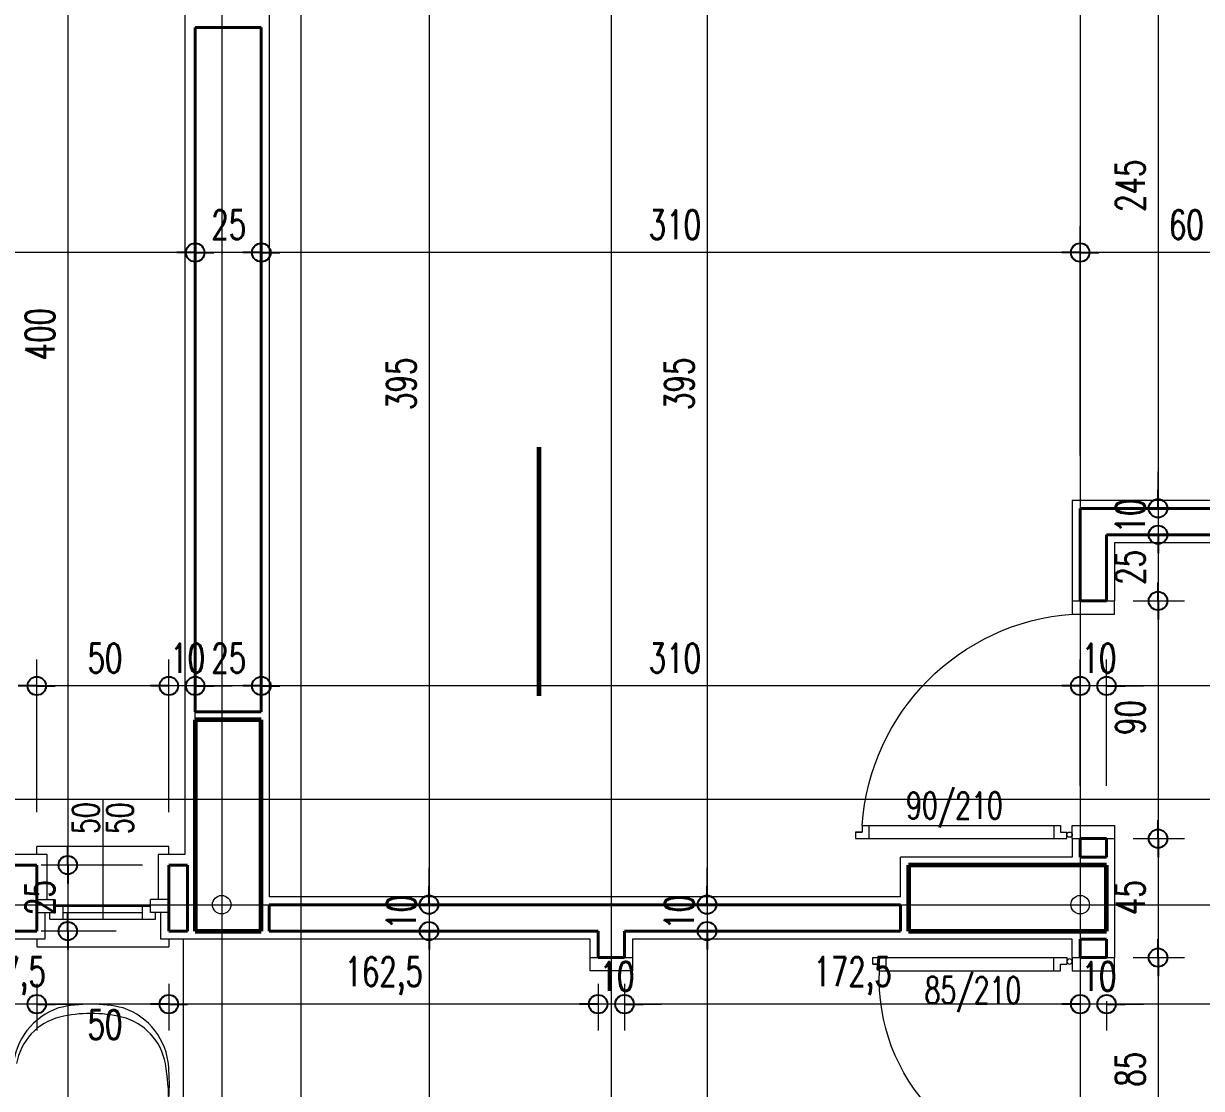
# Model space of a CAD drawing. Header units: millimetres. Extents: x 2016.56 to 2021.8, y 13721.83 to 13722.48.
# Drawn here: x 2017.3729 to 2017.4621, y 13722.2409 to 13722.3215 of the extents above; entities that cross this region are included whole.
import ezdxf

# ---------------------------------------------------------------- set-up
doc = ezdxf.new("R2010")
doc.units = ezdxf.units.MM
doc.linetypes.add('ACAD_ISO04W100', pattern=[30, 24, -3, 0, -3])
doc.layers.get('0').update_dxf_attribs({"lineweight": 20})
for name, color, linetype, lineweight in [('aks', 1, 'Continuous', 9), ('DH', 7, 'Continuous', 20), ('DUVAR', 4, 'Continuous', 40), ('DV', 7, 'Continuous', 20), ('kesit', 5, 'Continuous', 60), ('kolon', 5, 'Continuous', 60), ('PENCERE', 3, 'Continuous', 13), ('SIVA', 7, 'Continuous', 20), ('TEFRİŞ', 11, 'Continuous', 9), ('TEXT', 7, 'Continuous', 20)]:
    doc.layers.add(name, color=color, linetype=linetype, lineweight=lineweight)
doc.styles.get("Standard").update_dxf_attribs({"font": 'txt.shx', "width": 0.7, "height": 11})

msp = doc.modelspace()

# ---------------------------------------------------------------- linework, layer by layer
at = {"color": 0, "lineweight": -2}
for p, q in [((2017.385898024885, 13722.30415855673), (2017.384498024885, 13722.30415855673)), ((2017.385898024885, 13722.30415855673), (2017.387298024885, 13722.30415855673)), ((2017.390898024885, 13722.30415855673), (2017.389498024885, 13722.30415855673)), ((2017.390898024885, 13722.30415855673), (2017.392298024885, 13722.30415855673)), ((2017.452898024885, 13722.30415855673), (2017.451498024885, 13722.30415855673)), ((2017.452898024885, 13722.30415855673), (2017.454298024885, 13722.30415855673)), ((2017.458789710991, 13722.28478914312), (2017.458789710991, 13722.28618914312)), ((2017.458789710991, 13722.28478914312), (2017.458789710991, 13722.28618914312)), ((2017.458789710991, 13722.28278914312), (2017.458789710991, 13722.28138914312)), ((2017.458789710991, 13722.28278914312), (2017.458789710991, 13722.28138914312)), ((2017.458789710991, 13722.27778914312), (2017.458789710991, 13722.27918914312)), ((2017.458789710991, 13722.27778914312), (2017.458789710991, 13722.27638914312)), ((2017.373898024885, 13722.27135053562), (2017.372498024885, 13722.27135053562)), ((2017.373898024885, 13722.27135053562), (2017.375298024885, 13722.27135053562)), ((2017.383898024885, 13722.27135053562), (2017.382498024885, 13722.27135053562)), ((2017.383898024885, 13722.27135053562), (2017.382498024885, 13722.27135053562)), ((2017.385898024885, 13722.27135053562), (2017.387298024885, 13722.27135053562)), ((2017.385898024885, 13722.27135053562), (2017.387298024885, 13722.27135053562)), ((2017.390898024885, 13722.27135053562), (2017.389498024885, 13722.27135053562)), ((2017.390898024885, 13722.27135053562), (2017.392298024885, 13722.27135053562)), ((2017.452898024885, 13722.27135053562), (2017.451498024885, 13722.27135053562)), ((2017.452898024885, 13722.27135053562), (2017.451498024885, 13722.27135053562)), ((2017.454898024885, 13722.27135053562), (2017.456298024885, 13722.27135053562)), ((2017.454898024885, 13722.27135053562), (2017.456298024885, 13722.27135053562)), ((2017.458789710991, 13722.25978914312), (2017.458789710991, 13722.26118914312)), ((2017.458789710991, 13722.25978914312), (2017.458789710991, 13722.25838914312)), ((2017.37624238705, 13722.25778914312), (2017.37624238705, 13722.25918914312)), ((2017.37624238705, 13722.25778914312), (2017.37624238705, 13722.25638914312)), ((2017.403597571176, 13722.25478914312), (2017.403597571176, 13722.25618914313)), ((2017.403597571176, 13722.25478914312), (2017.403597571176, 13722.25618914313)), ((2017.42464477838, 13722.25478914312), (2017.42464477838, 13722.25618914313)), ((2017.42464477838, 13722.25478914312), (2017.42464477838, 13722.25618914313)), ((2017.37624238705, 13722.25278914312), (2017.37624238705, 13722.25418914312)), ((2017.37624238705, 13722.25278914312), (2017.37624238705, 13722.25138914312)), ((2017.403597571176, 13722.25278914312), (2017.403597571176, 13722.25138914312)), ((2017.403597571176, 13722.25278914312), (2017.403597571176, 13722.25138914312)), ((2017.42464477838, 13722.25278914312), (2017.42464477838, 13722.25138914312)), ((2017.42464477838, 13722.25278914312), (2017.42464477838, 13722.25138914312)), ((2017.458789710991, 13722.25078914313), (2017.458789710991, 13722.25218914312)), ((2017.458789710991, 13722.25078914313), (2017.458789710991, 13722.24938914312)), ((2017.373898024885, 13722.24726069664), (2017.375298024885, 13722.24726069664)), ((2017.373898024885, 13722.24726069664), (2017.375298024885, 13722.24726069664)), ((2017.383898024885, 13722.24726069664), (2017.382498024885, 13722.24726069664)), ((2017.383898024885, 13722.24726069664), (2017.385298024885, 13722.24726069664)), ((2017.416398024885, 13722.24726069664), (2017.414998024885, 13722.24726069664)), ((2017.416398024885, 13722.24726069664), (2017.414998024885, 13722.24726069664)), ((2017.418398024885, 13722.24726069664), (2017.419798024885, 13722.24726069664)), ((2017.418398024885, 13722.24726069664), (2017.419798024885, 13722.24726069664)), ((2017.452898024885, 13722.24726069664), (2017.451498024885, 13722.24726069664)), ((2017.452898024885, 13722.24726069664), (2017.451498024885, 13722.24726069664)), ((2017.454898024885, 13722.24726069664), (2017.456298024885, 13722.24726069664)), ((2017.454898024885, 13722.24726069664), (2017.456298024885, 13722.24726069664))]:
    msp.add_line(p, q, dxfattribs=at)
for p, q in [((2017.383893474686, 13722.25918914312), (2017.373893474686, 13722.25918914312)), ((2017.383893474686, 13722.25918914312), (2017.373893474686, 13722.25918914312)), ((2017.439298024885, 13722.25538914312), (2017.439298024885, 13722.25838914312)), ((2017.452298024885, 13722.25838914312), (2017.439298024885, 13722.25838914312))]:
    msp.add_line(p, q)
for centre in [(2017.385898024885, 13722.30415855673), (2017.385898024885, 13722.30415855673), (2017.390898024885, 13722.30415855673), (2017.390898024885, 13722.30415855673), (2017.452898024885, 13722.30415855673), (2017.452898024885, 13722.30415855673), (2017.458789710991, 13722.28478914312), (2017.458789710991, 13722.28478914312), (2017.458789710991, 13722.28278914312), (2017.458789710991, 13722.28278914312), (2017.458789710991, 13722.27778914312), (2017.458789710991, 13722.27778914312), (2017.373898024885, 13722.27135053562), (2017.373898024885, 13722.27135053562), (2017.383898024885, 13722.27135053562), (2017.383898024885, 13722.27135053562), (2017.385898024885, 13722.27135053562), (2017.385898024885, 13722.27135053562), (2017.390898024885, 13722.27135053562), (2017.390898024885, 13722.27135053562), (2017.452898024885, 13722.27135053562), (2017.452898024885, 13722.27135053562), (2017.454898024885, 13722.27135053562), (2017.454898024885, 13722.27135053562), (2017.458789710991, 13722.25978914312), (2017.458789710991, 13722.25978914312), (2017.37624238705, 13722.25778914312), (2017.37624238705, 13722.25778914312), (2017.403597571176, 13722.25478914312), (2017.403597571176, 13722.25478914312), (2017.42464477838, 13722.25478914312), (2017.42464477838, 13722.25478914312), (2017.37624238705, 13722.25278914312), (2017.37624238705, 13722.25278914312), (2017.403597571176, 13722.25278914312), (2017.403597571176, 13722.25278914312), (2017.42464477838, 13722.25278914312), (2017.42464477838, 13722.25278914312), (2017.458789710991, 13722.25078914313), (2017.458789710991, 13722.25078914313), (2017.373898024885, 13722.24726069664), (2017.373898024885, 13722.24726069664), (2017.383898024885, 13722.24726069664), (2017.383898024885, 13722.24726069664), (2017.416398024885, 13722.24726069664), (2017.416398024885, 13722.24726069664), (2017.418398024885, 13722.24726069664), (2017.418398024885, 13722.24726069664), (2017.452898024885, 13722.24726069664), (2017.452898024885, 13722.24726069664), (2017.454898024885, 13722.24726069664), (2017.454898024885, 13722.24726069664)]:
    msp.add_circle(centre, 0.0007, dxfattribs=at)
at = {"layer": 'aks', "linetype": 'ACAD_ISO04W100', "ltscale": 2}
for p, q in [((2017.387898024885, 13722.40645173834), (2017.387898024885, 13721.95238660583)), ((2017.387898024885, 13722.40645173834), (2017.387898024885, 13721.95238660583)), ((2017.393898024885, 13722.40645173834), (2017.393898024885, 13721.95238660583)), ((2017.417398024885, 13722.40645173834), (2017.417398024885, 13721.95238660583)), ((2017.417398024885, 13722.40645173834), (2017.417398024885, 13721.95238660583)), ((2017.452898024885, 13722.40645173834), (2017.452898024885, 13721.95238660583)), ((2017.452898024885, 13722.40645173834), (2017.452898024885, 13721.95238660583)), ((2017.135878254372, 13722.26278914312), (2017.599917795397, 13722.26278914312)), ((2017.135878254372, 13722.25478914312), (2017.599917795397, 13722.25478914312))]:
    msp.add_line(p, q, dxfattribs=at)
at = {"layer": 'aks'}
for centre in [(2017.387898024885, 13722.25478914312), (2017.387898024885, 13722.25478914312), (2017.452898024885, 13722.25478914312), (2017.452898024885, 13722.25478914312)]:
    msp.add_circle(centre, 0.0007, dxfattribs=at)
at = {"layer": 'DH', "lineweight": 20}
for p, q in [((2017.385898024885, 13722.29928914312), (2017.385898024885, 13722.30615855673)), ((2017.385898024885, 13722.29928914312), (2017.385898024885, 13722.30615855673)), ((2017.390898024885, 13722.29928914312), (2017.390898024885, 13722.30615855673)), ((2017.390898024885, 13722.29928914312), (2017.390898024885, 13722.30615855673)), ((2017.452898024885, 13722.28878914312), (2017.452898024885, 13722.30615855673)), ((2017.452898024885, 13722.28878914312), (2017.452898024885, 13722.30615855673)), ((2017.373898024885, 13722.26178914312), (2017.373898024885, 13722.27335053562)), ((2017.373898024885, 13722.26178914312), (2017.373898024885, 13722.27335053562)), ((2017.383898024885, 13722.26178914312), (2017.383898024885, 13722.27335053562)), ((2017.383898024885, 13722.26178914312), (2017.383898024885, 13722.27335053562)), ((2017.385898024885, 13722.26883773549), (2017.385898024885, 13722.27335053562)), ((2017.385898024885, 13722.26883773549), (2017.385898024885, 13722.27335053562)), ((2017.390898024885, 13722.26946479939), (2017.390898024885, 13722.27335053562)), ((2017.390898024885, 13722.26946479939), (2017.390898024885, 13722.27335053562)), ((2017.452898024885, 13722.26378914312), (2017.452898024885, 13722.27335053562)), ((2017.452898024885, 13722.26378914312), (2017.452898024885, 13722.27335053562)), ((2017.454898024885, 13722.26378914312), (2017.454898024885, 13722.27335053562)), ((2017.454898024885, 13722.26378914312), (2017.454898024885, 13722.27335053562)), ((2017.373898024885, 13722.24878914312), (2017.373898024885, 13722.24526069665)), ((2017.373898024885, 13722.24878914312), (2017.373898024885, 13722.24526069665)), ((2017.383898024885, 13722.24878914312), (2017.383898024885, 13722.24526069665)), ((2017.383898024885, 13722.24878914312), (2017.383898024885, 13722.24526069665)), ((2017.416398024885, 13722.24878914312), (2017.416398024885, 13722.24526069665)), ((2017.416398024885, 13722.24878914312), (2017.416398024885, 13722.24526069665)), ((2017.418398024885, 13722.24878914312), (2017.418398024885, 13722.24526069665)), ((2017.418398024885, 13722.24878914312), (2017.418398024885, 13722.24526069665)), ((2017.452898024885, 13722.24748914312), (2017.452898024885, 13722.24526069665)), ((2017.452898024885, 13722.24748914312), (2017.452898024885, 13722.24526069665)), ((2017.454898024885, 13722.24748914312), (2017.454898024885, 13722.24526069665)), ((2017.454898024885, 13722.24748914312), (2017.454898024885, 13722.24526069665))]:
    msp.add_line(p, q, dxfattribs=at)
at = {"layer": 'DH'}
for p, q in [((2017.384498024885, 13722.30415855673), (2017.351298024885, 13722.30415855673)), ((2017.389498024885, 13722.30415855673), (2017.387298024885, 13722.30415855673)), ((2017.451498024885, 13722.30415855673), (2017.392298024885, 13722.30415855673)), ((2017.463498024885, 13722.30415855673), (2017.454298024885, 13722.30415855673)), ((2017.382498024885, 13722.27135053562), (2017.375298024885, 13722.27135053562)), ((2017.382498024885, 13722.27135053562), (2017.381098024885, 13722.27135053562)), ((2017.385898024885, 13722.27135053562), (2017.383898024885, 13722.27135053562)), ((2017.389498024885, 13722.27135053562), (2017.387298024885, 13722.27135053562)), ((2017.387298024885, 13722.27135053562), (2017.388698024885, 13722.27135053562)), ((2017.451498024885, 13722.27135053562), (2017.392298024885, 13722.27135053562)), ((2017.451498024885, 13722.27135053562), (2017.450098024885, 13722.27135053562)), ((2017.454898024885, 13722.27135053562), (2017.452898024885, 13722.27135053562)), ((2017.475498024885, 13722.27135053562), (2017.456298024885, 13722.27135053562)), ((2017.456298024885, 13722.27135053562), (2017.457698024885, 13722.27135053562)), ((2017.373898024885, 13722.24726069664), (2017.370398024885, 13722.24726069664)), ((2017.382498024885, 13722.24726069664), (2017.375298024885, 13722.24726069664)), ((2017.375298024885, 13722.24726069664), (2017.376698024885, 13722.24726069664)), ((2017.414998024885, 13722.24726069664), (2017.385298024885, 13722.24726069664)), ((2017.414998024885, 13722.24726069664), (2017.413598024885, 13722.24726069664)), ((2017.418398024885, 13722.24726069664), (2017.416398024885, 13722.24726069664)), ((2017.451498024885, 13722.24726069664), (2017.419798024885, 13722.24726069664)), ((2017.419798024885, 13722.24726069664), (2017.421198024885, 13722.24726069664)), ((2017.451498024885, 13722.24726069664), (2017.450098024885, 13722.24726069664)), ((2017.454898024885, 13722.24726069664), (2017.452898024885, 13722.24726069664)), ((2017.475498024885, 13722.24726069664), (2017.456298024885, 13722.24726069664)), ((2017.456298024885, 13722.24726069664), (2017.457698024885, 13722.24726069664))]:
    msp.add_line(p, q, dxfattribs=at)
at = {"layer": 'DUVAR'}
for p, q in [((2017.385898024885, 13722.32118914312), (2017.385898024885, 13722.26938914312)), ((2017.390898024885, 13722.32118914312), (2017.385898024885, 13722.32118914312)), ((2017.385898024885, 13722.32118914312), (2017.385898024885, 13722.26938914312)), ((2017.390898024885, 13722.32118914312), (2017.385898024885, 13722.32118914312)), ((2017.390898024885, 13722.32118914312), (2017.390898024885, 13722.26938914312)), ((2017.390898024885, 13722.32118914312), (2017.390898024885, 13722.26938914312)), ((2017.464898024885, 13722.28478914312), (2017.452898024885, 13722.28478914312)), ((2017.464898024885, 13722.28478914312), (2017.452898024885, 13722.28478914312)), ((2017.452898024885, 13722.28478914312), (2017.452898024885, 13722.27778914312)), ((2017.452898024885, 13722.28478914312), (2017.452898024885, 13722.27778914312)), ((2017.454898024885, 13722.28278914312), (2017.454898024885, 13722.27778914312)), ((2017.476898024885, 13722.28278914312), (2017.454898024885, 13722.28278914312)), ((2017.454898024885, 13722.28278914312), (2017.454898024885, 13722.27778914312)), ((2017.476898024885, 13722.28278914312), (2017.454898024885, 13722.28278914312)), ((2017.452898024885, 13722.27778914312), (2017.454898024885, 13722.27778914312)), ((2017.452898024885, 13722.27778914312), (2017.454898024885, 13722.27778914312)), ((2017.390898024885, 13722.26938914312), (2017.385898024885, 13722.26938914312)), ((2017.390898024885, 13722.26938914312), (2017.385898024885, 13722.26938914312)), ((2017.452898024885, 13722.25978914312), (2017.452898024885, 13722.25838914312)), ((2017.452898024885, 13722.25978914312), (2017.452898024885, 13722.25838914312)), ((2017.452898024885, 13722.25978914312), (2017.454898024885, 13722.25978914312)), ((2017.452898024885, 13722.25978914312), (2017.454898024885, 13722.25978914312)), ((2017.454898024885, 13722.25978914312), (2017.454898024885, 13722.25838914312)), ((2017.454898024885, 13722.25978914312), (2017.454898024885, 13722.25838914312)), ((2017.373898024885, 13722.25778914312), (2017.367898024885, 13722.25778914312)), ((2017.373898024885, 13722.25778914312), (2017.367898024885, 13722.25778914312)), ((2017.373898024885, 13722.25778914312), (2017.373898024885, 13722.25278914312)), ((2017.373898024885, 13722.25778914312), (2017.373898024885, 13722.25278914312)), ((2017.383898024885, 13722.25778914312), (2017.383898024885, 13722.25278914312)), ((2017.385298024885, 13722.25778914312), (2017.383898024885, 13722.25778914312)), ((2017.383898024885, 13722.25778914312), (2017.383898024885, 13722.25278914312)), ((2017.385298024885, 13722.25778914312), (2017.383898024885, 13722.25778914312)), ((2017.385298024885, 13722.25778914312), (2017.385298024885, 13722.25278914312)), ((2017.385298024885, 13722.25778914312), (2017.385298024885, 13722.25278914312)), ((2017.454898024885, 13722.25838914312), (2017.452898024885, 13722.25838914312)), ((2017.454898024885, 13722.25838914312), (2017.452898024885, 13722.25838914312)), ((2017.439298024885, 13722.25478914312), (2017.391498024885, 13722.25478914312)), ((2017.391498024885, 13722.25478914312), (2017.391498024885, 13722.25278914312)), ((2017.439298024885, 13722.25478914312), (2017.391498024885, 13722.25478914312)), ((2017.391498024885, 13722.25478914312), (2017.391498024885, 13722.25278914312)), ((2017.439298024885, 13722.25478914312), (2017.439298024885, 13722.25278914312)), ((2017.439298024885, 13722.25478914312), (2017.439298024885, 13722.25278914312)), ((2017.373898024885, 13722.25278914312), (2017.370398024885, 13722.25278914312)), ((2017.373898024885, 13722.25278914312), (2017.370398024885, 13722.25278914312)), ((2017.385298024885, 13722.25278914312), (2017.383898024885, 13722.25278914312)), ((2017.385298024885, 13722.25278914312), (2017.383898024885, 13722.25278914312)), ((2017.416398024885, 13722.25278914312), (2017.391498024885, 13722.25278914312)), ((2017.416398024885, 13722.25278914312), (2017.391498024885, 13722.25278914312)), ((2017.416398024885, 13722.25078914313), (2017.416398024885, 13722.25278914312)), ((2017.416398024885, 13722.25078914313), (2017.416398024885, 13722.25278914312)), ((2017.418398024885, 13722.25078914313), (2017.418398024885, 13722.25278914312)), ((2017.439298024885, 13722.25278914312), (2017.418398024885, 13722.25278914312)), ((2017.418398024885, 13722.25078914313), (2017.418398024885, 13722.25278914312)), ((2017.439298024885, 13722.25278914312), (2017.418398024885, 13722.25278914312)), ((2017.452898024885, 13722.25218914312), (2017.452898024885, 13722.25078914313)), ((2017.454898024885, 13722.25218914312), (2017.452898024885, 13722.25218914312)), ((2017.452898024885, 13722.25218914312), (2017.452898024885, 13722.25078914313)), ((2017.454898024885, 13722.25218914312), (2017.452898024885, 13722.25218914312)), ((2017.454898024885, 13722.25218914312), (2017.454898024885, 13722.25078914313)), ((2017.454898024885, 13722.25218914312), (2017.454898024885, 13722.25078914313)), ((2017.418398024885, 13722.25078914313), (2017.416398024885, 13722.25078914313)), ((2017.418398024885, 13722.25078914313), (2017.416398024885, 13722.25078914313)), ((2017.452898024885, 13722.25078914313), (2017.454898024885, 13722.25078914313)), ((2017.452898024885, 13722.25078914313), (2017.454898024885, 13722.25078914313))]:
    msp.add_line(p, q, dxfattribs=at)
at = {"layer": 'DV'}
for p, q in [((2017.37624238705, 13722.33638914312), (2017.37624238705, 13722.25918914312)), ((2017.403597571176, 13722.33238914312), (2017.403597571176, 13722.25618914313)), ((2017.42464477838, 13722.33238914312), (2017.42464477838, 13722.25618914313)), ((2017.458789710991, 13722.33238914312), (2017.458789710991, 13722.28618914312)), ((2017.458789710991, 13722.28618914312), (2017.458789710991, 13722.28758914312)), ((2017.458789710991, 13722.28478914312), (2017.458789710991, 13722.28278914312)), ((2017.458789710991, 13722.28138914312), (2017.458789710991, 13722.27998914312)), ((2017.458789710991, 13722.28138914312), (2017.458789710991, 13722.27918914312)), ((2017.458789710991, 13722.27638914312), (2017.458789710991, 13722.26118914312)), ((2017.458789710991, 13722.25838914312), (2017.458789710991, 13722.25218914312)), ((2017.403597571176, 13722.25618914313), (2017.403597571176, 13722.25758914312)), ((2017.42464477838, 13722.25618914313), (2017.42464477838, 13722.25758914312)), ((2017.37624238705, 13722.25638914312), (2017.37624238705, 13722.25418914312)), ((2017.403597571176, 13722.25478914312), (2017.403597571176, 13722.25278914312)), ((2017.42464477838, 13722.25478914312), (2017.42464477838, 13722.25278914312)), ((2017.37624238705, 13722.25138914312), (2017.37624238705, 13722.21418914312)), ((2017.403597571176, 13722.25138914312), (2017.403597571176, 13722.24998914312)), ((2017.403597571176, 13722.25138914312), (2017.403597571176, 13722.21418914312)), ((2017.42464477838, 13722.25138914312), (2017.42464477838, 13722.24998914312)), ((2017.42464477838, 13722.25138914312), (2017.42464477838, 13722.21418914312)), ((2017.458789710991, 13722.24938914312), (2017.458789710991, 13722.23518914312))]:
    msp.add_line(p, q, dxfattribs=at)
at = {"layer": 'DV', "lineweight": 20}
for p, q in [((2017.460281514068, 13722.28478914312), (2017.456789710991, 13722.28478914312)), ((2017.460281514068, 13722.28478914312), (2017.456789710991, 13722.28478914312)), ((2017.460412621275, 13722.28278914312), (2017.456789710991, 13722.28278914312)), ((2017.460412621275, 13722.28278914312), (2017.456789710991, 13722.28278914312)), ((2017.456898024885, 13722.27778914312), (2017.460789710991, 13722.27778914312)), ((2017.456898024885, 13722.27778914312), (2017.460789710991, 13722.27778914312)), ((2017.456898024885, 13722.25978914312), (2017.460789710991, 13722.25978914312)), ((2017.456898024885, 13722.25978914312), (2017.460789710991, 13722.25978914312)), ((2017.381898024885, 13722.25778914312), (2017.37424238705, 13722.25778914312)), ((2017.381898024885, 13722.25778914312), (2017.37424238705, 13722.25778914312)), ((2017.401443113038, 13722.25478914312), (2017.405597571176, 13722.25478914312)), ((2017.401443113038, 13722.25478914312), (2017.405597571176, 13722.25478914312)), ((2017.428942453226, 13722.25478914312), (2017.42264477838, 13722.25478914312)), ((2017.428942453226, 13722.25478914312), (2017.42264477838, 13722.25478914312)), ((2017.379898024885, 13722.25278914312), (2017.37424238705, 13722.25278914312)), ((2017.379898024885, 13722.25278914312), (2017.37424238705, 13722.25278914312)), ((2017.401253615634, 13722.25278914312), (2017.405597571176, 13722.25278914312)), ((2017.401253615634, 13722.25278914312), (2017.405597571176, 13722.25278914312)), ((2017.429407213629, 13722.25278914312), (2017.42264477838, 13722.25278914312)), ((2017.429407213629, 13722.25278914312), (2017.42264477838, 13722.25278914312)), ((2017.456898024885, 13722.25078914313), (2017.460789710991, 13722.25078914313)), ((2017.456898024885, 13722.25078914313), (2017.460789710991, 13722.25078914313))]:
    msp.add_line(p, q, dxfattribs=at)
at = {"layer": 'kesit', "linetype": 'ACAD_ISO04W100'}
msp.add_line((2017.41190694492, 13722.28942950294), (2017.41190694492, 13722.27059821512), dxfattribs=at)
at = {"layer": 'kolon'}
for p, q in [((2017.390898024885, 13722.26878914312), (2017.385898024885, 13722.26878914312)), ((2017.385898024885, 13722.26878914312), (2017.385898024885, 13722.25278914312)), ((2017.390898024885, 13722.26878914312), (2017.385898024885, 13722.26878914312)), ((2017.385898024885, 13722.26878914312), (2017.385898024885, 13722.25278914312)), ((2017.390898024885, 13722.25278914312), (2017.390898024885, 13722.26878914312)), ((2017.390898024885, 13722.25278914312), (2017.390898024885, 13722.26878914312)), ((2017.454898024885, 13722.25778914312), (2017.439898024885, 13722.25778914312)), ((2017.439898024885, 13722.25778914312), (2017.439898024885, 13722.25278914312)), ((2017.454898024885, 13722.25778914312), (2017.439898024885, 13722.25778914312)), ((2017.439898024885, 13722.25778914312), (2017.439898024885, 13722.25278914312)), ((2017.454898024885, 13722.25278914312), (2017.454898024885, 13722.25778914312)), ((2017.454898024885, 13722.25278914312), (2017.454898024885, 13722.25778914312)), ((2017.385898024885, 13722.25278914312), (2017.390898024885, 13722.25278914312)), ((2017.385898024885, 13722.25278914312), (2017.390898024885, 13722.25278914312)), ((2017.439898024885, 13722.25278914312), (2017.454898024885, 13722.25278914312)), ((2017.439898024885, 13722.25278914312), (2017.454898024885, 13722.25278914312))]:
    msp.add_line(p, q, dxfattribs=at)
at = {"layer": 'PENCERE', "extrusion": (2.999321443644273e-32, 1.224606353822376e-16, -1)}
for p, q in [((2017.452298024885, 13722.27778914312), (2017.452298024885, 13722.27678914312)), ((2017.452298024885, 13722.27778914312), (2017.452298024885, 13722.27678914312)), ((2017.452298024885, 13722.27678914312), (2017.455498024885, 13722.27678914312)), ((2017.452298024885, 13722.27678914312), (2017.455498024885, 13722.27678914312))]:
    msp.add_line(p, q, dxfattribs=at)
at = {"layer": 'PENCERE'}
for p, q in [((2017.452298024885, 13722.27778914312), (2017.452898024885, 13722.27778914312)), ((2017.452298024885, 13722.27778914312), (2017.452898024885, 13722.27778914312)), ((2017.454898024885, 13722.27778914312), (2017.455498024885, 13722.27778914312)), ((2017.454898024885, 13722.27778914312), (2017.455498024885, 13722.27778914312)), ((2017.455498024885, 13722.27678914312), (2017.455498024885, 13722.27778914312)), ((2017.455498024885, 13722.27678914312), (2017.455498024885, 13722.27778914312)), ((2017.455498024885, 13722.26078914312), (2017.455498024885, 13722.25978914312)), ((2017.455498024885, 13722.26078914312), (2017.455498024885, 13722.25978914312)), ((2017.452298024885, 13722.25978914312), (2017.452898024885, 13722.25978914312)), ((2017.452298024885, 13722.25978914312), (2017.452898024885, 13722.25978914312)), ((2017.454898024885, 13722.25978914312), (2017.455498024885, 13722.25978914312)), ((2017.454898024885, 13722.25978914312), (2017.455498024885, 13722.25978914312)), ((2017.373898024885, 13722.25518914312), (2017.375298024885, 13722.25518914312)), ((2017.373898024885, 13722.25518914312), (2017.375298024885, 13722.25518914312)), ((2017.375298024885, 13722.25418914312), (2017.375298024885, 13722.25518914312)), ((2017.375298024885, 13722.25418914312), (2017.375298024885, 13722.25518914312)), ((2017.382498024885, 13722.25418914312), (2017.382498024885, 13722.25518914312)), ((2017.383898024885, 13722.25518914312), (2017.382498024885, 13722.25518914312)), ((2017.382498024885, 13722.25418914312), (2017.382498024885, 13722.25518914312)), ((2017.383898024885, 13722.25518914312), (2017.382498024885, 13722.25518914312)), ((2017.375298024885, 13722.25468914312), (2017.382498024885, 13722.25468914312)), ((2017.375298024885, 13722.25468914312), (2017.382498024885, 13722.25468914312)), ((2017.375898024885, 13722.25368914312), (2017.375898024885, 13722.25468914312)), ((2017.375898024885, 13722.25368914312), (2017.375898024885, 13722.25468914312)), ((2017.381898024885, 13722.25368914312), (2017.381898024885, 13722.25468914312)), ((2017.381898024885, 13722.25368914312), (2017.381898024885, 13722.25468914312)), ((2017.373898024885, 13722.25418914312), (2017.375298024885, 13722.25418914312)), ((2017.373898024885, 13722.25418914312), (2017.375298024885, 13722.25418914312)), ((2017.374898024885, 13722.25368914312), (2017.374898024885, 13722.25418914312)), ((2017.374898024885, 13722.25368914312), (2017.374898024885, 13722.25418914312)), ((2017.374898024885, 13722.25368914312), (2017.382898024885, 13722.25368914312)), ((2017.374898024885, 13722.25368914312), (2017.382898024885, 13722.25368914312)), ((2017.375898024885, 13722.25418914312), (2017.381898024885, 13722.25418914312)), ((2017.375898024885, 13722.25418914312), (2017.381898024885, 13722.25418914312)), ((2017.383898024885, 13722.25418914312), (2017.382498024885, 13722.25418914312)), ((2017.383898024885, 13722.25418914312), (2017.382498024885, 13722.25418914312)), ((2017.382898024885, 13722.25368914312), (2017.382898024885, 13722.25418914312)), ((2017.382898024885, 13722.25368914312), (2017.382898024885, 13722.25418914312)), ((2017.415798024885, 13722.24978914312), (2017.415798024885, 13722.25078914313)), ((2017.415798024885, 13722.25078914313), (2017.416398024885, 13722.25078914313)), ((2017.415798024885, 13722.24978914312), (2017.415798024885, 13722.25078914313)), ((2017.415798024885, 13722.25078914313), (2017.416398024885, 13722.25078914313)), ((2017.418398024885, 13722.25078914312), (2017.418998024885, 13722.25078914312)), ((2017.418398024885, 13722.25078914312), (2017.418998024885, 13722.25078914312)), ((2017.418998024885, 13722.25078914312), (2017.418998024885, 13722.24978914312)), ((2017.418998024885, 13722.25078914312), (2017.418998024885, 13722.24978914312)), ((2017.452298024885, 13722.25078914313), (2017.452898024885, 13722.25078914313)), ((2017.452298024885, 13722.25078914313), (2017.452898024885, 13722.25078914313)), ((2017.454898024885, 13722.25078914313), (2017.455498024885, 13722.25078914313)), ((2017.454898024885, 13722.25078914313), (2017.455498024885, 13722.25078914313)), ((2017.455498024885, 13722.24978914312), (2017.455498024885, 13722.25078914313)), ((2017.455498024885, 13722.24978914312), (2017.455498024885, 13722.25078914313)), ((2017.418998024885, 13722.24978914312), (2017.415798024885, 13722.24978914312)), ((2017.418998024885, 13722.24978914312), (2017.415798024885, 13722.24978914312))]:
    msp.add_line(p, q, dxfattribs=at)
at = {"layer": 'PENCERE', "extrusion": (1.499660721822141e-32, -1.224606353822376e-16, -1)}
for p, q in [((2017.436398024885, 13722.26078914312), (2017.436398024885, 13722.26028914312)), ((2017.436398024885, 13722.26078914312), (2017.451398024885, 13722.26078914312)), ((2017.436398024885, 13722.26078914312), (2017.436398024885, 13722.26028914312)), ((2017.436398024885, 13722.26078914312), (2017.451398024885, 13722.26078914312)), ((2017.436898024885, 13722.26078914312), (2017.436898024885, 13722.25978914312)), ((2017.436898024885, 13722.26078914312), (2017.436898024885, 13722.25978914312)), ((2017.450898024885, 13722.26078914312), (2017.450898024885, 13722.25978914312)), ((2017.450898024885, 13722.26078914312), (2017.450898024885, 13722.25978914312)), ((2017.451398024885, 13722.26078914312), (2017.451398024885, 13722.26028914312)), ((2017.451398024885, 13722.26078914312), (2017.451398024885, 13722.26028914312)), ((2017.452298024885, 13722.25978914312), (2017.452298024885, 13722.26078914312)), ((2017.452298024885, 13722.26078914312), (2017.455498024885, 13722.26078914312)), ((2017.452298024885, 13722.25978914312), (2017.452298024885, 13722.26078914312)), ((2017.452298024885, 13722.26078914312), (2017.455498024885, 13722.26078914312)), ((2017.435898024885, 13722.26028914312), (2017.435898024885, 13722.25978914312)), ((2017.435898024885, 13722.26028914312), (2017.436398024885, 13722.26028914312)), ((2017.436398024885, 13722.26028914312), (2017.435898024885, 13722.26028914312)), ((2017.435898024885, 13722.26028914312), (2017.435898024885, 13722.25978914312)), ((2017.435898024885, 13722.26028914312), (2017.436398024885, 13722.26028914312)), ((2017.436398024885, 13722.26028914312), (2017.435898024885, 13722.26028914312)), ((2017.435898024885, 13722.25978914312), (2017.451898024885, 13722.25978914312)), ((2017.435898024885, 13722.25978914312), (2017.451898024885, 13722.25978914312)), ((2017.451398024885, 13722.26028914312), (2017.451898024885, 13722.26028914312)), ((2017.451398024885, 13722.26028914312), (2017.451898024885, 13722.26028914312)), ((2017.451898024885, 13722.25978914312), (2017.451898024885, 13722.26028914312)), ((2017.451898024885, 13722.25978914312), (2017.451898024885, 13722.26028914312))]:
    msp.add_line(p, q, dxfattribs=at)
at = {"layer": 'PENCERE', "extrusion": (4.379057701015053e-47, 1.224606353822377e-16, -1)}
for p, q in [((2017.437198024885, 13722.25078914313), (2017.451898024885, 13722.25078914313)), ((2017.437198024885, 13722.25028914312), (2017.437198024885, 13722.25078914313)), ((2017.437198024885, 13722.25078914313), (2017.451898024885, 13722.25078914313)), ((2017.437198024885, 13722.25028914312), (2017.437198024885, 13722.25078914313)), ((2017.438198024885, 13722.24978914312), (2017.438198024885, 13722.25078914313)), ((2017.438198024885, 13722.24978914312), (2017.438198024885, 13722.25078914313)), ((2017.450898024885, 13722.24978914312), (2017.450898024885, 13722.25078914313)), ((2017.450898024885, 13722.24978914312), (2017.450898024885, 13722.25078914313)), ((2017.451898024885, 13722.25078914313), (2017.451898024885, 13722.25028914312)), ((2017.451898024885, 13722.25078914313), (2017.451898024885, 13722.25028914312)), ((2017.437698024885, 13722.25028914312), (2017.437198024885, 13722.25028914312)), ((2017.437198024885, 13722.25028914312), (2017.437698024885, 13722.25028914312)), ((2017.437698024885, 13722.25028914312), (2017.437198024885, 13722.25028914312)), ((2017.437198024885, 13722.25028914312), (2017.437698024885, 13722.25028914312)), ((2017.437698024885, 13722.24978914312), (2017.437698024885, 13722.25028914312)), ((2017.437698024885, 13722.24978914312), (2017.437698024885, 13722.25028914312)), ((2017.437698024885, 13722.24978914312), (2017.451398024885, 13722.24978914312)), ((2017.437698024885, 13722.24978914312), (2017.451398024885, 13722.24978914312)), ((2017.451398024885, 13722.25028914312), (2017.451898024885, 13722.25028914312)), ((2017.451398024885, 13722.24978914312), (2017.451398024885, 13722.25028914312)), ((2017.451398024885, 13722.25028914312), (2017.451898024885, 13722.25028914312)), ((2017.451398024885, 13722.24978914312), (2017.451398024885, 13722.25028914312))]:
    msp.add_line(p, q, dxfattribs=at)
at = {"layer": 'PENCERE', "extrusion": (1.499660721822139e-32, 1.224606353822378e-16, -1)}
for p, q in [((2017.452298024885, 13722.25078914313), (2017.452298024885, 13722.24978914312)), ((2017.452298024885, 13722.25078914313), (2017.452298024885, 13722.24978914312)), ((2017.452298024885, 13722.24978914312), (2017.455498024885, 13722.24978914312)), ((2017.452298024885, 13722.24978914312), (2017.455498024885, 13722.24978914312))]:
    msp.add_line(p, q, dxfattribs=at)
at = {"layer": 'PENCERE'}
msp.add_circle((2017.452098024885, 13722.26008914312), 0.0002000000000029104, dxfattribs=at)
msp.add_circle((2017.452098024885, 13722.26008914312), 0.0002000000000029104, dxfattribs=at)
at = {"layer": 'PENCERE', "extrusion": (4.379057701015053e-47, 1.224606353822377e-16, -1)}
msp.add_circle((-2017.452098024885, 13722.25048914312), 0.0002, dxfattribs=at)
msp.add_circle((-2017.452098024885, 13722.25048914312), 0.0002, dxfattribs=at)
at = {"layer": 'PENCERE', "extrusion": (1.499660721822141e-32, -1.224606353822376e-16, -1)}
msp.add_arc((-2017.45355230563, 13722.25964238913), 0.01719256794687892, 3.824500461749395, 85.81627968780113, dxfattribs=at)
msp.add_arc((-2017.45355230563, 13722.25964238913), 0.01719256794687892, 3.824500461749395, 85.81627968780113, dxfattribs=at)
at = {"layer": 'PENCERE', "extrusion": (4.379057701015053e-47, 1.224606353822377e-16, -1)}
msp.add_arc((-2017.452050141779, 13722.24915320357), 0.01436619916531696, 269.0113348320822, 2.537105294309051, dxfattribs=at)
msp.add_arc((-2017.452050141779, 13722.24915320357), 0.01436619916531696, 269.0113348320822, 2.537105294309051, dxfattribs=at)
at = {"layer": 'SIVA'}
for p, q in [((2017.385098024885, 13722.33858914312), (2017.385098024885, 13722.25858914312)), ((2017.391498024885, 13722.33318914312), (2017.391498024885, 13722.25538914312)), ((2017.464298024885, 13722.28538914312), (2017.452298024885, 13722.28538914312)), ((2017.452298024885, 13722.28538914312), (2017.452298024885, 13722.27778914312)), ((2017.476298024885, 13722.28218914312), (2017.455498024885, 13722.28218914312)), ((2017.455498024885, 13722.28218914312), (2017.455498024885, 13722.27778914312)), ((2017.452298024885, 13722.25978914312), (2017.452298024885, 13722.25838914312)), ((2017.455498024885, 13722.25978914312), (2017.455498024885, 13722.25838914312)), ((2017.373893474686, 13722.25858914312), (2017.373893474686, 13722.25918914312)), ((2017.383893474686, 13722.25858914312), (2017.383893474686, 13722.25918914312)), ((2017.374698024885, 13722.25858914312), (2017.367898024885, 13722.25858914312)), ((2017.374698024885, 13722.25518914312), (2017.374698024885, 13722.25858914312)), ((2017.385098024885, 13722.25858914312), (2017.383098024885, 13722.25858914312)), ((2017.383098024885, 13722.25858914312), (2017.383098024885, 13722.25528914312)), ((2017.455498024885, 13722.25838914312), (2017.455498024885, 13722.25838914312)), ((2017.455498024885, 13722.25838914312), (2017.455498024885, 13722.25078914313)), ((2017.383098024885, 13722.25528914312), (2017.383098024885, 13722.25518914312)), ((2017.439298024885, 13722.25538914312), (2017.391498024885, 13722.25538914312)), ((2017.374498024885, 13722.25418914312), (2017.374498024885, 13722.25218914312)), ((2017.383298024885, 13722.25218914312), (2017.383298024885, 13722.25418914312)), ((2017.374498024885, 13722.25218914312), (2017.370998024885, 13722.25218914312)), ((2017.373893474686, 13722.25218914312), (2017.373893474686, 13722.25158914312)), ((2017.373893474686, 13722.25158914312), (2017.383893474686, 13722.25158914312)), ((2017.415798024885, 13722.25218914312), (2017.383298024885, 13722.25218914312)), ((2017.383893474686, 13722.25218914312), (2017.383893474686, 13722.25158914312)), ((2017.415798024885, 13722.25078914313), (2017.415798024885, 13722.25218914312)), ((2017.452298024885, 13722.25218914312), (2017.418998024885, 13722.25218914312)), ((2017.418998024885, 13722.25218914312), (2017.418998024885, 13722.25078914313)), ((2017.452298024885, 13722.25078914313), (2017.452298024885, 13722.25218914312))]:
    msp.add_line(p, q, dxfattribs=at)
at = {"layer": 'TEFRİŞ'}
msp.add_line((2017.384998024885, 13722.21338914312), (2017.384998024885, 13722.25218914312), dxfattribs=at)
for centre, radius, start, end in [((2017.377998024885, 13722.23655765338), 0.01070000000000001, 90, 103.2293936239884), ((2017.377998024885, 13722.23655765338), 0.01070000000000001, 76.77060637601156, 90), ((2017.377193349914, 13722.24214594098), 0.0051, 108.8055565904738, 175.9506520830007), ((2017.376698024885, 13722.24200473446), 0.0044, 103.8289530208997, 170.1617728527983), ((2017.377998024885, 13722.23655765338), 0.01000000000000001, 90, 103.6016811300923), ((2017.377998024885, 13722.23655765338), 0.01000000000000001, 76.3983188699077, 90), ((2017.379298024885, 13722.24200473446), 0.0044, 9.838227147201682, 76.17104697910024), ((2017.378802699856, 13722.24214594098), 0.0051, 4.049347916999341, 71.19444340952616), ((2017.365898024885, 13722.23968094445), 0.018, 0, 9.838227147201682), ((2017.36523665089, 13722.24118556842), 0.0187, 356.8982942113475, 4.049347916999341)]:
    msp.add_arc(centre, radius, start, end, dxfattribs=at)
at = {"layer": 'TEXT'}
msp.add_line((2017.378898024885, 13722.2627983889), (2017.378898024885, 13722.25368136111), dxfattribs=at)

# ---------------------------------------------------------------- texts
at = {"layer": 'DH', "width": 0.7}
for s, p in [('25', (2017.387114691551, 13722.30515855673)), ('310', (2017.420229691551, 13722.30515855673)), ('60', (2017.459617556188, 13722.30515855673)), ('50', (2017.377743024885, 13722.27235053562)), ('10', (2017.383999691551, 13722.27235053562)), ('25', (2017.387114691551, 13722.27235053562)), ('310', (2017.420229691551, 13722.27235053562)), ('10', (2017.452999691551, 13722.27235053562)), ('17,5', (2017.369966358218, 13722.24862736331)), ('162,5', (2017.397196358218, 13722.24862736331)), ('172,5', (2017.432696358218, 13722.24862736331)), ('10', (2017.416499691551, 13722.24826069664)), ('10', (2017.452999691551, 13722.24826069664)), ('50', (2017.377743024885, 13722.24461476185))]:
    msp.add_text(s, height=0.0022, dxfattribs=at).set_placement(p)
at = {"layer": 'DV', "width": 0.7}
for s, p in [('245', (2017.457789710991, 13722.30723580979)), ('400', (2017.37524238705, 13722.29599247646)), ('395', (2017.402597571176, 13722.29223580979)), ('395', (2017.42364477838, 13722.29223580979)), ('10', (2017.457789710991, 13722.28289080979)), ('25', (2017.457789710991, 13722.27900580979)), ('90', (2017.457789710991, 13722.26763414312)), ('25', (2017.37524238705, 13722.25400580979)), ('45', (2017.457789710991, 13722.25400580979)), ('10', (2017.402597571176, 13722.25289080979)), ('10', (2017.42364477838, 13722.25289080979)), ('85', (2017.457789710991, 13722.24100580979))]:
    msp.add_text(s, height=0.0022, rotation=90, dxfattribs=at).set_placement(p)
at = {"layer": 'TEXT', "width": 0.7}
for s, p in [('90/210', (2017.43971567772, 13722.26129758634)), ('85/210', (2017.441113987084, 13722.24731789339))]:
    msp.add_text(s, height=0.002, dxfattribs=at).set_placement(p)
for p in [(2017.378614549886, 13722.2601437782), (2017.38120507521, 13722.26013102581)]:
    msp.add_text('50', height=0.002, rotation=90, dxfattribs=at).set_placement(p)

doc.saveas('drawing.dxf')
